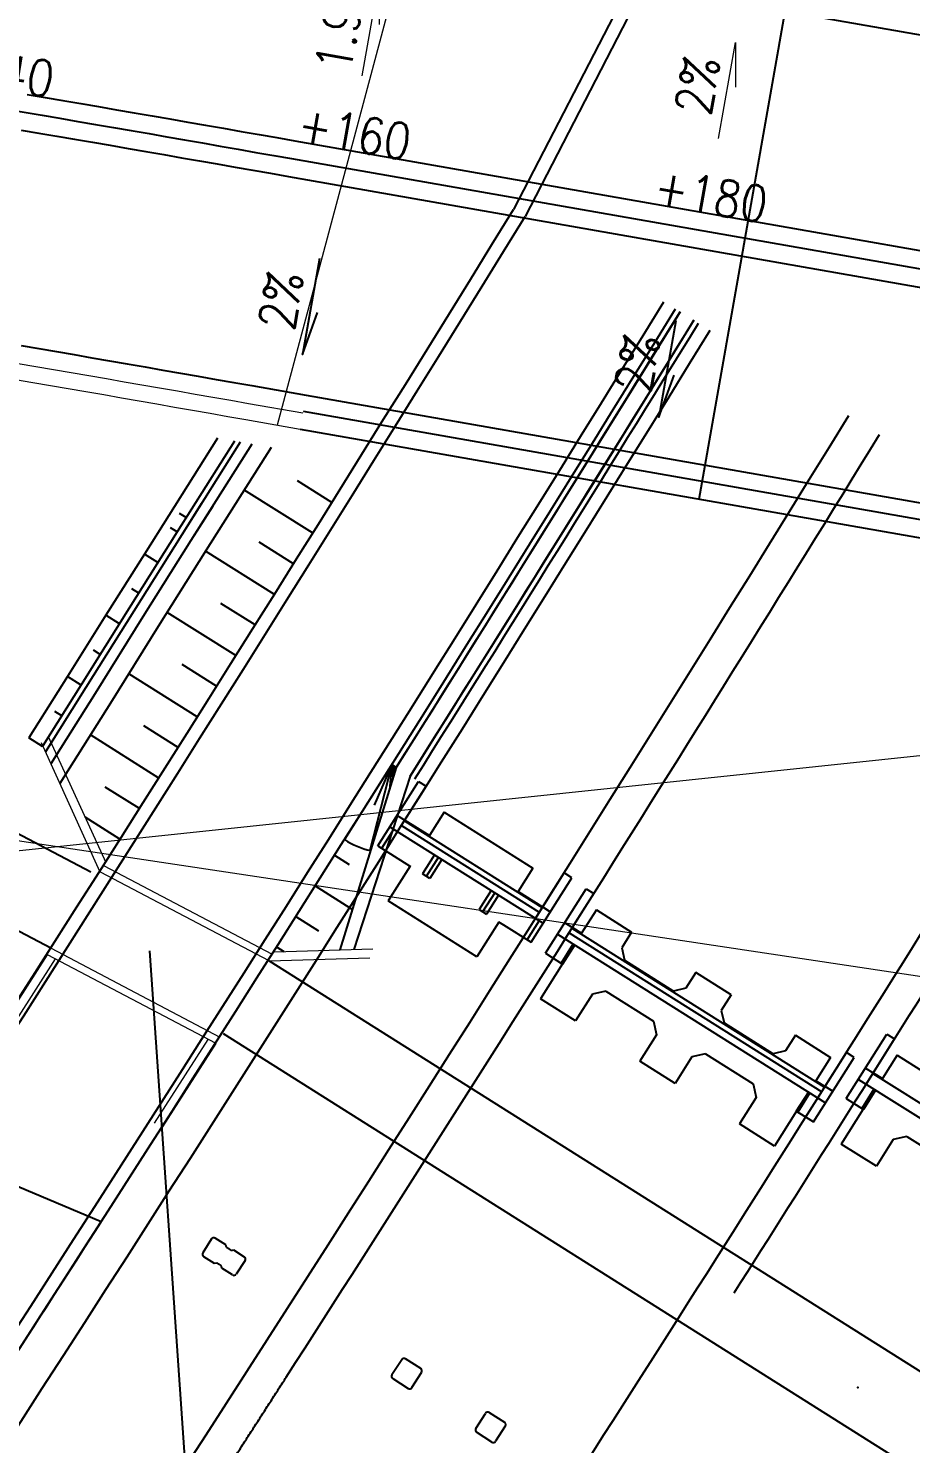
# Model space of a CAD drawing. Extents: x 141823 to 183823, y -39186 to 56515.
# Drawn here: x 149103 to 150566, y -16354 to -14006 of the extents above; entities that cross this region are included whole.
import ezdxf
from ezdxf.enums import TextEntityAlignment as Align

# ---------------------------------------------------------------- set-up
doc = ezdxf.new("R2010")
doc.units = 0
doc.header["$LTSCALE"] = 1000
doc.header["$MEASUREMENT"] = 0
for name, pattern in [('ACAD_ISO02W100', [15, 12, -3]), ('ACAD_ISO04W100', [30, 24, -3, 0, -3]), ('DASH', [0.35, 0.25, -0.1]), ('HIDDEN', [9.525, 6.35, -3.175])]:
    doc.linetypes.add(name, pattern=pattern)
for name, color, linetype in [('0-段落划分', 2, 'Continuous'), ('LMBG-数据', 7, 'Continuous'), ('ql', 7, 'Continuous'), ('zhix', 5, 'ACAD_ISO04W100'), ('分隔带', 3, 'Continuous'), ('桥-立柱', 5, 'Continuous'), ('桥梁', 6, 'Continuous'), ('虚线', 11, 'ACAD_ISO02W100'), ('路基边线', 1, 'Continuous'), ('路面边线', 7, 'Continuous')]:
    doc.layers.add(name, color=color, linetype=linetype)
for name, color, linetype, lineweight in [('DIM_LEAD', 3, 'Continuous', 15), ('标注', 4, 'Continuous', 15), ('隧道', 6, 'Continuous', 5)]:
    doc.layers.add(name, color=color, linetype=linetype, lineweight=lineweight)
doc.styles.add('GTF_XW', font='simplex1.shx', dxfattribs={"width": 0.7, "bigfont": 'hztxt.shx'})
doc.styles.get("Standard").update_dxf_attribs({"font": 'hztxt_e.shx', "width": 0.7, "bigfont": 'hztxt.shx'})
doc.dimstyles.get("Standard").update_dxf_attribs({"dimscale": 100, "dimtxt": 3.5, "dimasz": 1, "dimexe": 2.5, "dimexo": 3, "dimgap": 1.5, "dimtad": 1, "dimdec": 0, "dimzin": 0, "dimdsep": 46, "dimtxsty": 'Standard', "dimblk": 'ARCHTICK', "dimcen": 0.09, "dimadec": 0, "dimazin": 0, "dimtfac": 1, "dimtdec": 0, "dimtix": 1, "dimtmove": 2, "dimatfit": 3, "dimldrblk": 'ARCHTICK', "dimfxl": 0, "dimtolj": 1, "dimtzin": 0, "dimarcsym": 0})

# ---------------------------------------------------------------- blocks, each defined once
blk = doc.blocks.new('LMBG.RZHP..11主线正向')
at = {"layer": 'LMBG-数据', "style": 'GTF_XW', "width": 0.85}
blk.add_attdef('ZRZH', (0.2, -0.2), '', height=0.4, rotation=270, dxfattribs=at)
blk = doc.blocks.new('LMBG.ZXDP..11主线正向')
at = {"layer": 'LMBG-数据', "lineweight": -2}
blk.add_lwpolyline([(0.54, 0.8), (-0.54, 0.8), (-0.053, 0.886)], dxfattribs=at)
at = {"layer": 'LMBG-数据', "lineweight": -2, "style": 'GTF_XW', "width": 0.85}
for tag, p in [('ZXCDKD', (0, 1.206)), ('ZXCDPD', (0, 0.468))]:
    blk.add_attdef(tag, text='', height=0.4, rotation=180, dxfattribs=at).set_placement(p, align=Align.MIDDLE)
blk = doc.blocks.new('LMBG.YXDP..11主线正向')
at = {"layer": 'LMBG-数据', "color": 0, "linetype": 'ByBlock', "lineweight": -2}
blk.add_lwpolyline([(-0.541, 0.683), (0.539, 0.683), (0.052, 0.768)], dxfattribs=at)
at = {"layer": 'LMBG-数据', "color": 0, "linetype": 'ByBlock', "lineweight": -2, "style": 'GTF_XW', "width": 0.85}
for tag, p in [('YXCDKD', (-0.007, 1.063)), ('YXCDPD', (-0.011, 0.344))]:
    blk.add_attdef(tag, text='', height=0.4, rotation=180, dxfattribs=at).set_placement(p, align=Align.MIDDLE)
blk = doc.blocks.new('*D52')
at = {"layer": 'Defpoints', "color": 0, "linetype": 'ByBlock'}
for p in [(-9952697.281, 2544027.005), (-9952744.261, 2543782.399), (-9952729.44, 2543774.393), (-9952734.167, 2543773.673), (-9952737.98, 2543707.314)]:
    blk.add_point(p, dxfattribs=at)
at = {"layer": '标注', "linetype": 'ByBlock', "lineweight": -2}
blk.add_arc((-9952729.44, 2543774.393), 4.781, 175.76496, 238.60098, dxfattribs=at)
at = {"layer": '标注', "linetype": 'ByBlock'}
for points in [[(-9952734.528, 2543774.839), (-9952733.888, 2543774.652), (-9952733.647, 2543776.665)], [(-9952731.821, 2543770.626), (-9952732.041, 2543769.997), (-9952730.044, 2543769.65)]]:
    blk.add_solid(points, dxfattribs=at)
at = {"layer": '标注', "linetype": 'ByBlock', "insert": (-9952732.003, 2543773.076), "char_height": 3, "attachment_point": 5, "rotation": 297.18297}
blk.add_mtext('\\A1;111.1°', dxfattribs=at)
blk = doc.blocks.new('_ArchTick')
at = {"color": 0, "linetype": 'ByBlock', "const_width": 0.4}
blk.add_lwpolyline([(-0.5, -0.5), (0.5, 0.5)], dxfattribs=at)
blk = doc.blocks.new('ac')
at = {"layer": '0-段落划分', "color": 2}
for p, q in [((-9952822.608, 2543760.241), (-9952735.391, 2543720.356)), ((-9952822.608, 2543759.417), (-9952735.753, 2543719.699))]:
    blk.add_line(p, q, dxfattribs=at)
at = {"layer": '0-段落划分', "color": 2, "linetype": 'Continuous'}
for p, q in [((-9952704.171, 2543715.467), (-9952694.457, 2543712.821)), ((-9952704.761, 2543714.422), (-9952704.613, 2543714.684)), ((-9952704.761, 2543714.422), (-9952704.563, 2543714.671)), ((-9952704.761, 2543714.422), (-9952704.506, 2543714.656)), ((-9952704.761, 2543714.422), (-9952704.436, 2543714.638)), ((-9952704.761, 2543714.422), (-9952704.342, 2543714.614)), ((-9952704.761, 2543714.422), (-9952704.202, 2543714.578)), ((-9952704.613, 2543714.684), (-9952694.397, 2543712.051)), ((-9952704.761, 2543714.422), (-9952703.957, 2543714.515)), ((-9952704.761, 2543714.422), (-9952700.497, 2543712.012)), ((-9952704.761, 2543714.422), (-9952702.467, 2543713.566)), ((-9952704.761, 2543714.422), (-9952699.961, 2543713.448)), ((-9952704.761, 2543714.422), (-9952703.366, 2543714.362)), ((-9952699.604, 2543711.506), (-9952699.138, 2543712.329)), ((-9952697.865, 2543710.519), (-9952696.664, 2543712.635)), ((-9952696.126, 2543709.531), (-9952695.39, 2543710.824)), ((-9952719.093, 2543710.436), (-9952720.194, 2543708.482)), ((-9952717.351, 2543709.454), (-9952719.556, 2543705.549)), ((-9952715.605, 2543708.479), (-9952716.702, 2543706.526)), ((-9952694.388, 2543708.542), (-9952694.156, 2543708.948)), ((-9952713.862, 2543707.499), (-9952716.059, 2543703.589)), ((-9952712.119, 2543706.517), (-9952713.219, 2543704.564)), ((-9952710.377, 2543705.535), (-9952712.581, 2543701.631)), ((-9952708.635, 2543704.552), (-9952709.737, 2543702.601)), ((-9952706.894, 2543703.567), (-9952709.098, 2543699.67)), ((-9952717.873, 2543702.432), (-9952718.089, 2543702.05)), ((-9952705.154, 2543702.582), (-9952706.256, 2543700.637)), ((-9952717.058, 2543701.971), (-9952717.273, 2543701.589)), ((-9952703.414, 2543701.595), (-9952705.618, 2543697.712)), ((-9952715.315, 2543700.99), (-9952715.747, 2543700.223)), ((-9952701.675, 2543700.607), (-9952702.776, 2543698.67)), ((-9952713.573, 2543700.008), (-9952713.789, 2543699.624)), ((-9952711.83, 2543699.027), (-9952712.264, 2543698.256)), ((-9952699.937, 2543699.618), (-9952701.063, 2543697.64)), ((-9952710.087, 2543698.046), (-9952710.305, 2543697.66)), ((-9952708.344, 2543697.065), (-9952708.78, 2543696.289)), ((-9952706.601, 2543696.085), (-9952706.82, 2543695.695)), ((-9952704.857, 2543695.105), (-9952705.297, 2543694.322))]:
    blk.add_line(p, q, dxfattribs=at)
at = {"layer": '0-段落划分', "color": 2, "linetype": 'Continuous', "flags": 128}
for points in [[(-9952730.098, 2543729.942), (-9952725.735, 2543727.529), (-9952721.376, 2543725.108), (-9952717.021, 2543722.681), (-9952712.67, 2543720.248), (-9952708.322, 2543717.807), (-9952708.322, 2543717.807)], [(-9952730.098, 2543729.942), (-9952725.735, 2543727.529), (-9952721.376, 2543725.108), (-9952717.021, 2543722.681), (-9952712.67, 2543720.248), (-9952708.322, 2543717.807), (-9952708.322, 2543717.807)], [(-9952730.533, 2543729.154), (-9952726.171, 2543726.741), (-9952721.814, 2543724.322), (-9952717.46, 2543721.896), (-9952713.11, 2543719.462), (-9952708.764, 2543717.022), (-9952708.764, 2543717.022)], [(-9952730.533, 2543729.154), (-9952726.171, 2543726.741), (-9952721.814, 2543724.322), (-9952717.46, 2543721.896), (-9952713.11, 2543719.462), (-9952708.764, 2543717.022), (-9952708.764, 2543717.022)], [(-9952708.322, 2543717.807), (-9952704.171, 2543715.467)], [(-9952708.322, 2543717.807), (-9952704.171, 2543715.467)], [(-9952708.764, 2543717.022), (-9952704.613, 2543714.684)], [(-9952708.764, 2543717.022), (-9952704.613, 2543714.684)], [(-9952721.966, 2543706.933), (-9952716.126, 2543703.627), (-9952716.126, 2543703.627)], [(-9952722.184, 2543705.219), (-9952716.911, 2543702.232), (-9952716.911, 2543702.232)], [(-9952722.102, 2543705.862), (-9952716.617, 2543702.755), (-9952716.617, 2543702.755)], [(-9952722.225, 2543704.897), (-9952717.058, 2543701.971), (-9952717.058, 2543701.971)], [(-9952722.346, 2543703.949), (-9952715.747, 2543700.223), (-9952712.264, 2543698.256), (-9952708.78, 2543696.289), (-9952705.297, 2543694.322)], [(-9952718.577, 2543703.865), (-9952716.617, 2543702.755), (-9952716.617, 2543702.755)], [(-9952716.126, 2543703.627), (-9952711.778, 2543701.178), (-9952707.429, 2543698.731), (-9952702.854, 2543696.158)], [(-9952718.667, 2543703.227), (-9952716.911, 2543702.232), (-9952716.911, 2543702.232)], [(-9952716.911, 2543702.232), (-9952712.565, 2543699.785), (-9952708.218, 2543697.339), (-9952704.56, 2543695.282)], [(-9952716.617, 2543702.755), (-9952712.27, 2543700.308), (-9952707.923, 2543697.861), (-9952703.92, 2543695.61)], [(-9952717.058, 2543701.971), (-9952712.712, 2543699.524), (-9952708.366, 2543697.078), (-9952704.88, 2543695.117)]]:
    blk.add_lwpolyline(points, dxfattribs=at)
at = {"layer": '0-段落划分', "color": 2, "flags": 128}
blk.add_lwpolyline([(-9952665.615, 2543707.286, -0.000028), (-9952665.95, 2543707.481, -0.000028), (-9952666.286, 2543707.675, -0.000028), (-9952666.622, 2543707.87, -0.000029), (-9952666.957, 2543708.065, -0.000029), (-9952667.293, 2543708.259, -0.000029), (-9952667.629, 2543708.453, -0.000029), (-9952667.964, 2543708.648, -0.000029), (-9952668.3, 2543708.842, -0.000029), (-9952668.636, 2543709.037, -0.00003), (-9952668.972, 2543709.231, -0.00003), (-9952669.307, 2543709.425, -0.00003), (-9952669.643, 2543709.619, -0.00003), (-9952669.979, 2543709.813, -0.00003), (-9952670.315, 2543710.007, -0.00003), (-9952670.651, 2543710.202, -0.00003)], format="xyb", dxfattribs=at)
at = {"layer": '0-段落划分', "color": 2}
for radius, start in [(3209.451, 59.902336), (3191.101, 60.294509), (3189.251, 59.98369), (3172.751, 59.98369), (3170.751, 58.687986), (3161.751, 58.588725), (3161.001, 60.557763), (3159.501, 58.563804), (3158.751, 58.555488), (3149.751, 58.455328), (3149.001, 58.44695)]:
    blk.add_arc((-9954257.807, 2540962.97), radius, start, 61.095892, dxfattribs=at)
at = {"layer": '0-段落划分', "color": 2, "linetype": 'Continuous'}
for centre, radius, start, end in [((-9954257.807, 2540962.97), 3160.701, 60.557613, 61.095892), ((-9954257.807, 2540962.97), 3159.801, 60.557613, 61.095892), ((-9952704.761, 2543714.422), 4.898, 330.5132, 348.94012)]:
    blk.add_arc(centre, radius, start, end, dxfattribs=at)
for p in [(-9952671.564, 2543741.774), (-9952689.228, 2543739.817)]:
    blk.add_point(p, dxfattribs=at)
at = {"layer": 'ql', "color": 1, "linetype": 'Continuous'}
blk.add_line((-9952678.754, 2543699.58), (-9952682.403, 2543689.562), dxfattribs=at)
blk.add_arc((-9954257.807, 2540962.97), 3159.501, 59.651022, 60.014597, dxfattribs=at)
at = {"layer": 'zhix', "flags": 128}
blk.add_lwpolyline([(-9952742.366, 2543616.243, -0.021398), (-9952743.566, 2543637.598), (-9952743.578, 2543638.598), (-9952743.585, 2543639.598), (-9952743.589, 2543640.598), (-9952743.589, 2543641.598), (-9952743.585, 2543642.598), (-9952743.577, 2543643.598), (-9952743.565, 2543644.598), (-9952743.55, 2543645.598), (-9952743.532, 2543646.598), (-9952743.51, 2543647.597), (-9952743.484, 2543648.597), (-9952743.455, 2543649.597), (-9952743.423, 2543650.596), (-9952743.388, 2543651.596), (-9952743.349, 2543652.595), (-9952743.307, 2543653.594), (-9952743.263, 2543654.593), (-9952743.215, 2543655.592), (-9952743.164, 2543656.59), (-9952743.11, 2543657.589), (-9952743.054, 2543658.587), (-9952742.994, 2543659.586), (-9952742.932, 2543660.584), (-9952742.867, 2543661.582), (-9952742.8, 2543662.579), (-9952742.73, 2543663.577), (-9952742.657, 2543664.574), (-9952742.583, 2543665.571), (-9952742.505, 2543666.568), (-9952742.425, 2543667.565), (-9952742.344, 2543668.562), (-9952742.259, 2543669.558), (-9952742.173, 2543670.555), (-9952742.085, 2543671.551), (-9952741.994, 2543672.547), (-9952741.902, 2543673.542), (-9952741.807, 2543674.538), (-9952741.711, 2543675.533), (-9952741.613, 2543676.528), (-9952741.513, 2543677.523), (-9952741.411, 2543678.518), (-9952741.308, 2543679.513), (-9952741.203, 2543680.507), (-9952741.097, 2543681.502), (-9952740.989, 2543682.496), (-9952740.88, 2543683.49), (-9952740.769, 2543684.484), (-9952740.657, 2543685.477), (-9952740.544, 2543686.471), (-9952740.43, 2543687.464), (-9952740.314, 2543688.458), (-9952740.198, 2543689.451), (-9952740.08, 2543690.444), (-9952739.961, 2543691.437), (-9952739.842, 2543692.43), (-9952739.722, 2543693.423), (-9952739.601, 2543694.415), (-9952739.479, 2543695.408), (-9952739.356, 2543696.4), (-9952739.233, 2543697.393), (-9952739.109, 2543698.385), (-9952738.985, 2543699.377), (-9952738.86, 2543700.369), (-9952738.735, 2543701.361), (-9952738.61, 2543702.354), (-9952738.484, 2543703.346), (-9952738.358, 2543704.338), (-9952738.232, 2543705.33), (-9952738.106, 2543706.322), (-9952737.98, 2543707.314), (-9952712.843, 2543904.761)], format="xyb", dxfattribs=at)
at = {"layer": '分隔带'}
blk.add_line((-9952693.594, 2543708.164), (-9952662.265, 2543763.44), dxfattribs=at)
at = {"layer": '分隔带', "flags": 128}
for points in [[(-9952740.835, 2543692.549), (-9952740.714, 2543693.543), (-9952740.593, 2543694.536), (-9952740.471, 2543695.53), (-9952740.349, 2543696.523), (-9952740.225, 2543697.516), (-9952740.102, 2543698.509), (-9952739.977, 2543699.501), (-9952739.853, 2543700.494), (-9952739.727, 2543701.487), (-9952739.602, 2543702.479), (-9952739.476, 2543703.471), (-9952739.35, 2543704.464), (-9952739.224, 2543705.456), (-9952739.098, 2543706.448), (-9952738.972, 2543707.44), (-9952713.851, 2543904.761)], [(-9952738.849, 2543692.31), (-9952738.729, 2543693.302), (-9952738.608, 2543694.294), (-9952738.486, 2543695.286), (-9952738.364, 2543696.278), (-9952738.241, 2543697.269), (-9952738.117, 2543698.261), (-9952737.993, 2543699.253), (-9952737.868, 2543700.245), (-9952737.743, 2543701.236), (-9952737.618, 2543702.228), (-9952737.492, 2543703.22), (-9952737.366, 2543704.212), (-9952737.24, 2543705.204), (-9952737.114, 2543706.195), (-9952736.988, 2543707.187), (-9952711.835, 2543904.761)], [(-9952698.031, 2543698.093), (-9952725.828, 2543638.702)]]:
    blk.add_lwpolyline(points, dxfattribs=at)
at = {"layer": '标注', "linetype": 'ByBlock'}
blk.add_line((-9952686.157, 2543824.91), (-9952701.901, 2543671.31), dxfattribs=at)
at = {"layer": '桥-立柱', "color": 1, "linetype": 'Continuous'}
for p, q in [((-9952688.949, 2543741.783), (-9952680.848, 2543756.158)), ((-9952688.585, 2543741.004), (-9952679.993, 2543756.25)), ((-9952685.561, 2543743.823), (-9952684.029, 2543746.541)), ((-9952690.027, 2543743.079), (-9952688.897, 2543745.083)), ((-9952685.561, 2543743.823), (-9952685.356, 2543743.087)), ((-9952691.172, 2543742.462), (-9952690.927, 2543742.898)), ((-9952688.339, 2543741.44), (-9952690.927, 2543742.898)), ((-9952690.027, 2543743.079), (-9952688.698, 2543742.331)), ((-9952685.356, 2543743.087), (-9952683.845, 2543742.235)), ((-9952687.496, 2543740.39), (-9952691.172, 2543742.462)), ((-9952688.995, 2543741.805), (-9952688.698, 2543742.331)), ((-9952688.035, 2543741.98), (-9952686.946, 2543741.366)), ((-9952683.845, 2543742.235), (-9952684.974, 2543740.232)), ((-9952689.238, 2543741.372), (-9952688.993, 2543741.808)), ((-9952688.084, 2543741.893), (-9952686.995, 2543741.279)), ((-9952687.496, 2543740.39), (-9952686.946, 2543741.366)), ((-9952686.956, 2543741.349), (-9952684.974, 2543740.232)), ((-9952689.797, 2543740.714), (-9952690.043, 2543740.279)), ((-9952686.124, 2543738.636), (-9952689.797, 2543740.714)), ((-9952687.458, 2543738.816), (-9952690.043, 2543740.279)), ((-9952688.111, 2543739.186), (-9952687.864, 2543739.621)), ((-9952687.864, 2543739.621), (-9952688.111, 2543739.186)), ((-9952696.192, 2543724.8), (-9952688.067, 2543739.161)), ((-9952695.931, 2543724.652), (-9952687.806, 2543739.013)), ((-9952695.829, 2543724.02), (-9952687.212, 2543739.252)), ((-9952690.866, 2543737.412), (-9952689.733, 2543739.414)), ((-9952689.733, 2543739.414), (-9952688.406, 2543738.663)), ((-9952688.406, 2543738.663), (-9952688.111, 2543739.186)), ((-9952687.763, 2543738.277), (-9952686.675, 2543737.661)), ((-9952687.714, 2543738.364), (-9952686.626, 2543737.748)), ((-9952686.518, 2543737.94), (-9952686.124, 2543738.636)), ((-9952690.866, 2543737.412), (-9952689.974, 2543736.908)), ((-9952686.675, 2543737.661), (-9952686.518, 2543737.94)), ((-9952686.665, 2543737.679), (-9952684.685, 2543736.558)), ((-9952689.974, 2543736.908), (-9952689.785, 2543736.226)), ((-9952684.685, 2543736.558), (-9952685.818, 2543734.557)), ((-9952691.36, 2543733.441), (-9952689.785, 2543736.226)), ((-9952689.6, 2543732.491), (-9952688.064, 2543735.207)), ((-9952688.064, 2543735.207), (-9952687.328, 2543735.411)), ((-9952687.328, 2543735.411), (-9952685.818, 2543734.557)), ((-9952692.934, 2543733.757), (-9952694.067, 2543731.755)), ((-9952692.934, 2543733.757), (-9952692.042, 2543733.252)), ((-9952692.042, 2543733.252), (-9952691.36, 2543733.441)), ((-9952689.6, 2543732.491), (-9952689.396, 2543731.755)), ((-9952694.067, 2543731.755), (-9952693.174, 2543731.25)), ((-9952693.174, 2543731.25), (-9952692.985, 2543730.569)), ((-9952689.396, 2543731.755), (-9952687.886, 2543730.901)), ((-9952694.561, 2543727.784), (-9952692.985, 2543730.569)), ((-9952687.886, 2543730.901), (-9952689.018, 2543728.899)), ((-9952692.801, 2543726.834), (-9952691.264, 2543729.549)), ((-9952691.264, 2543729.549), (-9952690.528, 2543729.753)), ((-9952690.528, 2543729.753), (-9952689.018, 2543728.899)), ((-9952697.267, 2543726.098), (-9952696.135, 2543728.099)), ((-9952696.135, 2543728.099), (-9952695.242, 2543727.595)), ((-9952695.242, 2543727.595), (-9952694.561, 2543727.784)), ((-9952692.801, 2543726.834), (-9952692.597, 2543726.098)), ((-9952698.414, 2543725.482), (-9952698.167, 2543725.918)), ((-9952695.582, 2543724.455), (-9952698.167, 2543725.918)), ((-9952697.267, 2543726.098), (-9952695.94, 2543725.347)), ((-9952692.597, 2543726.098), (-9952691.086, 2543725.244)), ((-9952694.741, 2543723.405), (-9952698.414, 2543725.482)), ((-9952696.481, 2543724.389), (-9952696.235, 2543724.825)), ((-9952696.237, 2543724.821), (-9952695.94, 2543725.347)), ((-9952695.326, 2543724.908), (-9952694.238, 2543724.292)), ((-9952695.277, 2543724.995), (-9952694.189, 2543724.379)), ((-9952691.086, 2543725.244), (-9952692.219, 2543723.242)), ((-9952698.983, 2543724.655), (-9952699.229, 2543724.22)), ((-9952696.644, 2543722.758), (-9952699.229, 2543724.22)), ((-9952695.31, 2543722.578), (-9952698.983, 2543724.655)), ((-9952694.741, 2543723.405), (-9952694.189, 2543724.379)), ((-9952694.199, 2543724.362), (-9952692.219, 2543723.242)), ((-9952701.322, 2543714.489), (-9952696.398, 2543723.193)), ((-9952697.297, 2543723.127), (-9952697.051, 2543723.562)), ((-9952697.051, 2543723.562), (-9952697.297, 2543723.127)), ((-9952702.268, 2543717.437), (-9952699.412, 2543722.485)), ((-9952701.685, 2543715.269), (-9952697.253, 2543723.103)), ((-9952701.424, 2543715.121), (-9952696.992, 2543722.955)), ((-9952699.412, 2543722.485), (-9952698.085, 2543721.735)), ((-9952698.085, 2543721.735), (-9952697.297, 2543723.127)), ((-9952695.433, 2543722.36), (-9952696.521, 2543722.976)), ((-9952696.196, 2543721.011), (-9952695.31, 2543722.578)), ((-9952668.519, 2543722.421), (-9952667.653, 2543721.922)), ((-9952669.223, 2543721.5), (-9952668.724, 2543722.366)), ((-9952667.598, 2543721.717), (-9952668.097, 2543720.851)), ((-9952696.354, 2543720.732), (-9952696.196, 2543721.011)), ((-9952668.302, 2543720.796), (-9952669.168, 2543721.295)), ((-9952698.069, 2543720.24), (-9952696.981, 2543719.624)), ((-9952697.954, 2543720.443), (-9952696.866, 2543719.827)), ((-9952697.831, 2543720.66), (-9952696.743, 2543720.045)), ((-9952696.981, 2543719.624), (-9952696.743, 2543720.045)), ((-9952696.344, 2543720.75), (-9952694.364, 2543719.63)), ((-9952694.364, 2543719.63), (-9952697.22, 2543714.582)), ((-9952702.268, 2543717.437), (-9952700.94, 2543716.686)), ((-9952699.889, 2543717.022), (-9952698.801, 2543716.407)), ((-9952699.766, 2543717.24), (-9952698.678, 2543716.624)), ((-9952699.651, 2543717.443), (-9952698.563, 2543716.827)), ((-9952671.47, 2543717.601), (-9952671.969, 2543716.734)), ((-9952670.398, 2543717.157), (-9952671.265, 2543717.656)), ((-9952670.843, 2543716.085), (-9952670.343, 2543716.952)), ((-9952703.907, 2543715.952), (-9952703.66, 2543716.387)), ((-9952701.075, 2543714.924), (-9952703.66, 2543716.387)), ((-9952701.73, 2543715.29), (-9952700.94, 2543716.686)), ((-9952698.563, 2543716.827), (-9952698.801, 2543716.407)), ((-9952671.914, 2543716.529), (-9952671.047, 2543716.03)), ((-9952700.234, 2543713.874), (-9952703.907, 2543715.952)), ((-9952700.234, 2543713.874), (-9952699.19, 2543715.719)), ((-9952699.2, 2543715.702), (-9952697.22, 2543714.582)), ((-9952701.974, 2543714.859), (-9952701.728, 2543715.294)), ((-9952700.111, 2543714.091), (-9952701.199, 2543714.707)), ((-9952677.542, 2543706.961), (-9952677.193, 2543707.568)), ((-9952676.988, 2543707.623), (-9952676.208, 2543707.174)), ((-9952677.58, 2543706.695), (-9952677.505, 2543706.825)), ((-9952677.505, 2543706.825), (-9952677.542, 2543706.961)), ((-9952676.153, 2543706.969), (-9952676.502, 2543706.362)), ((-9952677.792, 2543706.528), (-9952678.141, 2543705.922)), ((-9952677.655, 2543706.565), (-9952677.792, 2543706.528)), ((-9952677.58, 2543706.695), (-9952677.655, 2543706.565)), ((-9952676.789, 2543706.066), (-9952676.714, 2543706.196)), ((-9952676.752, 2543705.929), (-9952676.789, 2543706.066)), ((-9952676.639, 2543706.326), (-9952676.714, 2543706.196)), ((-9952676.502, 2543706.362), (-9952676.639, 2543706.326)), ((-9952678.086, 2543705.717), (-9952677.306, 2543705.267)), ((-9952677.101, 2543705.323), (-9952676.752, 2543705.929))]:
    blk.add_line(p, q, dxfattribs=at)
for centre, start, end in [((-9952668.594, 2543722.291), 60.05149, 150.05149), ((-9952667.728, 2543721.792), 330.05149, 60.05149), ((-9952669.093, 2543721.425), 150.05149, 240.05149), ((-9952668.227, 2543720.926), 240.05149, 330.05149), ((-9952671.34, 2543717.526), 60.05149, 150.05149), ((-9952670.473, 2543717.027), 330.05149, 60.05149), ((-9952671.839, 2543716.659), 150.05149, 240.05149), ((-9952670.973, 2543716.16), 240.05149, 330.05149), ((-9952677.063, 2543707.493), 60.05149, 150.05149), ((-9952676.283, 2543707.044), 330.05149, 60.05149), ((-9952678.011, 2543705.847), 150.05149, 240.05149), ((-9952677.231, 2543705.397), 240.05149, 330.05149)]:
    blk.add_arc(centre, 0.15, start, end, dxfattribs=at)
at = {"layer": '桥梁', "color": 7}
blk.add_line((-9952693.835, 2543701.54), (-9952662.092, 2543705.24), dxfattribs=at)
at = {"layer": '虚线'}
for p, q in [((-9952723.062, 2543708.489), (-9952708.918, 2543819.592)), ((-9952720.233, 2543730.709), (-9952749.298, 2543734.409))]:
    blk.add_line(p, q, dxfattribs=at)
at = {"layer": '虚线', "flags": 128}
for points in [[(-9952750.242, 2543711.949), (-9952735.972, 2543824.044)], [(-9952724.947, 2543708.729), (-9952710.802, 2543819.832)], [(-9952724.054, 2543708.615), (-9952709.91, 2543819.718)]]:
    blk.add_lwpolyline(points, dxfattribs=at)
at = {"layer": '路基边线'}
blk.add_line((-9952689.461, 2543705.822), (-9952658.132, 2543761.098), dxfattribs=at)
at = {"layer": '路基边线', "flags": 128}
blk.add_lwpolyline([(-9952693.729, 2543696.079), (-9952721.065, 2543637.672)], dxfattribs=at)
at = {"layer": '路面边线', "flags": 128}
blk.add_lwpolyline([(-9952726.944, 2543692.871), (-9952726.824, 2543693.854), (-9952726.702, 2543694.838), (-9952726.58, 2543695.822), (-9952726.457, 2543696.807), (-9952726.334, 2543697.793), (-9952726.21, 2543698.779), (-9952726.085, 2543699.767), (-9952725.961, 2543700.754), (-9952725.835, 2543701.743), (-9952725.71, 2543702.732), (-9952725.584, 2543703.722), (-9952725.458, 2543704.712), (-9952725.332, 2543705.704), (-9952724.947, 2543708.729)], dxfattribs=at)
at = {"layer": '隧道', "ltscale": 10}
for p, q in [((-9952694.119, 2543708.464), (-9952694.538, 2543713.854)), ((-9952693.594, 2543708.164), (-9952694.026, 2543713.722)), ((-9952698.592, 2543698.908), (-9952705.401, 2543695.412)), ((-9952698.061, 2543698.619), (-9952705.055, 2543695.027))]:
    blk.add_line(p, q, dxfattribs=at)
at = {"layer": '隧道'}
blk.add_line((-9952751.965, 2543713.46), (-9952723.224, 2543707.217), dxfattribs=at)
at = {"layer": '隧道', "linetype": 'HIDDEN', "ltscale": 2}
for p, q in [((-9952693.956, 2543708.333), (-9952698.422, 2543698.791)), ((-9952693.594, 2543708.164), (-9952698.06, 2543698.622)), ((-9952689.241, 2543705.668), (-9952693.708, 2543696.124)), ((-9952688.893, 2543705.468), (-9952693.36, 2543695.924))]:
    blk.add_line(p, q, dxfattribs=at)
at = {"layer": '隧道', "linetype": 'DASH', "ltscale": 10}
for p, q in [((-9952684.153, 2543702.738), (-9952688.893, 2543705.468)), ((-9952684.327, 2543702.261), (-9952689.106, 2543705.013)), ((-9952687.802, 2543692.721), (-9952693.36, 2543695.924)), ((-9952687.628, 2543693.198), (-9952693.147, 2543696.379))]:
    blk.add_line(p, q, dxfattribs=at)
at = {"layer": '隧道', "flags": 128}
for points in [[(-9952725.952, 2543692.75), (-9952725.831, 2543693.732), (-9952725.71, 2543694.715), (-9952725.588, 2543695.699), (-9952725.465, 2543696.684), (-9952725.342, 2543697.669), (-9952725.218, 2543698.655), (-9952725.093, 2543699.641), (-9952724.968, 2543700.629), (-9952724.843, 2543701.617), (-9952724.718, 2543702.606), (-9952724.592, 2543703.596), (-9952724.466, 2543704.586), (-9952724.34, 2543705.577), (-9952723.955, 2543708.602)], [(-9952725.058, 2543692.641), (-9952724.938, 2543693.622), (-9952724.817, 2543694.605), (-9952724.695, 2543695.588), (-9952724.572, 2543696.572), (-9952724.449, 2543697.557), (-9952724.325, 2543698.543), (-9952724.2, 2543699.529), (-9952724.076, 2543700.516), (-9952723.95, 2543701.504), (-9952723.825, 2543702.493), (-9952723.699, 2543703.482), (-9952723.573, 2543704.473), (-9952723.447, 2543705.464), (-9952723.062, 2543708.489)]]:
    blk.add_lwpolyline(points, dxfattribs=at)
at = {"layer": 'LMBG-数据', "xscale": 5, "yscale": 5, "zscale": 5}
for p, rotation, values in [((-9952735.574, 2543726.211), 172.7448604231375, {'ZRZH': '+180'}), ((-9952738.1, 2543706.371), 172.7463395219516, {'ZRZH': '+160'}), ((-9952740.538, 2543686.52), 173.463390757202, {'ZRZH': '+140'})]:
    blk.add_blockref('LMBG.RZHP..11主线正向', p, dxfattribs=dict(at, rotation=rotation)).add_auto_attribs(values)
at = {"layer": 'LMBG-数据', "color": 0, "linetype": 'ByBlock', "lineweight": -2}
ref = blk.add_blockref('LMBG.ZXDP..11主线正向', (-9952743.386, 2543727.205), dxfattribs=dict(at, xscale=5, yscale=5, zscale=5, rotation=352.7448604231374))
ref.add_attrib('ZXCDPD', '2%', dxfattribs={"lineweight": -2, "height": 2, "rotation": 172.74486, "style": 'GTF_XW', "width": 0.85}).set_placement((-9952743.091, 2543729.524), align=Align.MIDDLE)
at = {"layer": 'LMBG-数据'}
ref = blk.add_blockref('LMBG.YXDP..11主线正向', (-9952727.762, 2543725.216), dxfattribs=dict(at, xscale=5, yscale=5, zscale=5, rotation=352.7448604231374))
ref.add_attrib('YXCDPD', '2%', dxfattribs={"color": 0, "linetype": 'ByBlock', "lineweight": -2, "height": 2, "rotation": 172.74486, "style": 'GTF_XW', "width": 0.85}).set_placement((-9952727.597, 2543726.931), align=Align.MIDDLE)
at = {"layer": 'LMBG-数据', "color": 0, "linetype": 'ByBlock', "lineweight": -2}
ref = blk.add_blockref('LMBG.ZXDP..11主线正向', (-9952745.912, 2543707.365), dxfattribs=dict(at, xscale=5, yscale=5, zscale=5, rotation=352.7463395219515))
ref.add_attrib('ZXCDPD', '1.9%', dxfattribs={"lineweight": -2, "height": 2, "rotation": 172.74634, "style": 'GTF_XW', "width": 0.85}).set_placement((-9952745.616, 2543709.684), align=Align.MIDDLE)
at = {"layer": 'LMBG-数据'}
ref = blk.add_blockref('LMBG.YXDP..11主线正向', (-9952730.288, 2543705.376), dxfattribs=dict(at, xscale=5, yscale=5, zscale=5, rotation=352.7463395219515))
ref.add_attrib('YXCDPD', '2%', dxfattribs={"color": 0, "linetype": 'ByBlock', "lineweight": -2, "height": 2, "rotation": 172.74634, "style": 'GTF_XW', "width": 0.85}).set_placement((-9952730.123, 2543707.091), align=Align.MIDDLE)
at = {"layer": '标注', "linetype": 'ByBlock'}
dim = blk.add_angular_dim_2l(base=(-9952734.167, 2543773.673), line1=((-9952737.98, 2543707.314), (-9952697.281, 2544027.005)), line2=((-9952744.261, 2543782.399), (-9952729.44, 2543774.393)), dimstyle='Standard', override={"dimdec": 1, "dimazin": 2}, dxfattribs=at)
dim.commit()
dim.dimension.update_dxf_attribs({"geometry": '*D52', "text_midpoint": (-9952732.003, 2543773.076)})
blk = doc.blocks.new('zx')
at = {"layer": '标注', "linetype": 'ByBlock', "xscale": 29.99999999999998, "yscale": 29.99999999999998, "zscale": 29.99999999999998, "rotation": 267.2929497497675}
blk.add_blockref('ac', (-90141045.2, -294670498.8), dxfattribs=at)

msp = doc.modelspace()

# ---------------------------------------------------------------- linework, layer by layer
at = {"layer": 'DIM_LEAD'}
msp.add_line((151055.4, -15162.9), (146381.1, -15656.3), dxfattribs=at)
msp.add_line((151055.4, -15162.9), (146381.1, -15656.3), dxfattribs=at)

# ---------------------------------------------------------------- block references
msp.add_blockref('zx', (-37321.5, 11464.3))

doc.saveas('drawing.dxf')
